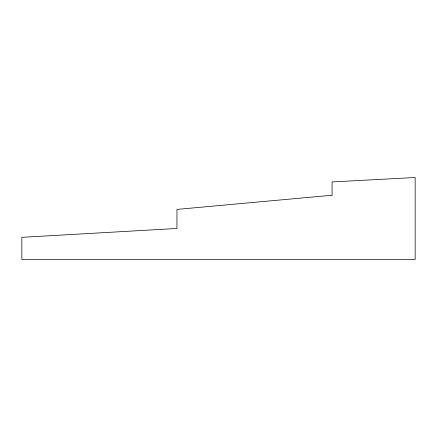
<?xml version="1.0" encoding="UTF-8"?>
<svg xmlns="http://www.w3.org/2000/svg" width="437" height="437" viewBox="0 0 437 437"><rect width="100%" height="100%" fill="white"/><g stroke="black" fill="none" stroke-linecap="round" stroke-linejoin="round"><path stroke-width="0.66" d="M332.06 195.235L176.952 209.416L176.952 228.469L21.85 237.335L21.85 259.491L415.15 259.491L415.15 177.509L332.06 181.939L332.06 195.235"/></g></svg>
